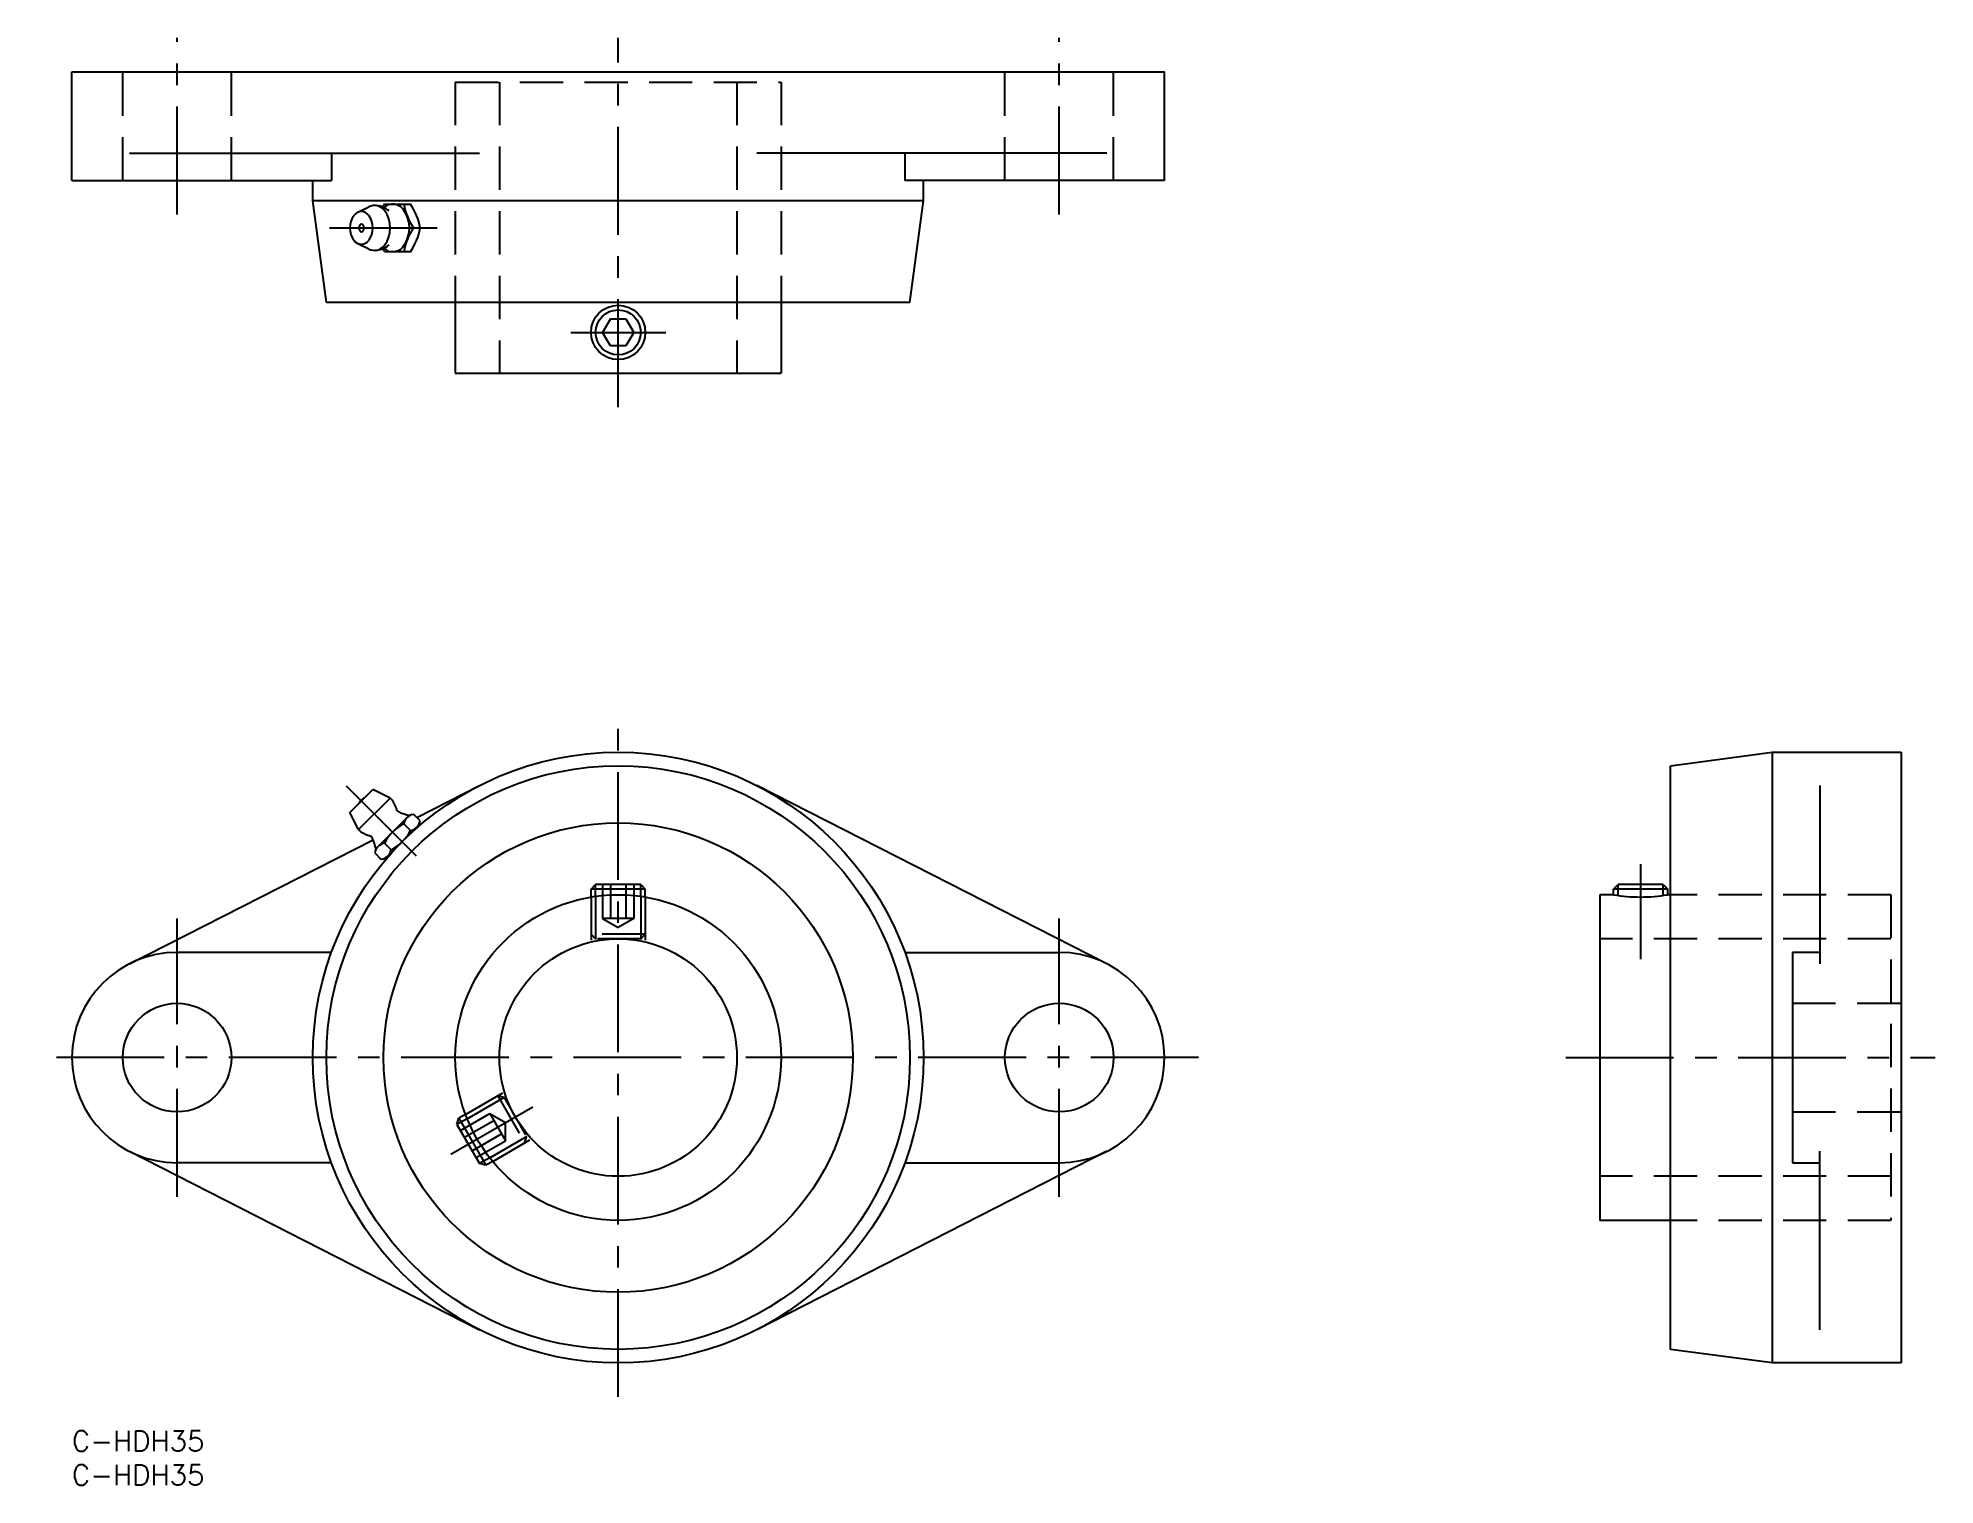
# Model space of a CAD drawing. Extents: x -5 to 275, y -8 to 205.
import ezdxf

# ---------------------------------------------------------------- set-up
doc = ezdxf.new("R2010")
doc.units = 0
doc.header["$LTSCALE"] = 0.5
doc.linetypes.add('CENTER', pattern=[50.8, 31.75, -6.35, 6.35, -6.35])
doc.linetypes.add('DASHED', pattern=[19.05, 12.7, -6.35])
for name, color, linetype in [('MSM_CENTER', 1, 'CENTER'), ('MSM_CONTINUOUS', 7, 'CONTINUOUS'), ('MSM_DASHED', 4, 'DASHED'), ('MSM_NARROW', 5, 'CONTINUOUS'), ('MSM_PART_NUMBER', 7, 'CONTINUOUS')]:
    doc.layers.add(name, color=color, linetype=linetype)
doc.styles.get("Standard").update_dxf_attribs({"font": 'txt.shx', "height": 3, "bigfont": 'bigfont.shx'})

# ---------------------------------------------------------------- blocks, each defined once
blk = doc.blocks.new('*U27')
at = {"layer": 'MSM_PART_NUMBER'}
blk.add_text('C-HDH35', height=3, dxfattribs=at).set_placement((0, -3))
blk = doc.blocks.new('*U28')
at = {"layer": 'MSM_PART_NUMBER'}
blk.add_text('C-HDH35', height=3, dxfattribs=at).set_placement((0, -8))

msp = doc.modelspace()

# ---------------------------------------------------------------- linework, layer by layer
at = {"layer": 'MSM_CENTER'}
for p, q in [((15.5, 179.27), (15.5, 205.27)), ((80.5, 150.87), (80.5, 205.27)), ((145.5, 179.27), (145.5, 205.27)), ((37.97, 177.27), (54.13, 177.27)), ((73.5, 161.87), (87.5, 161.87)), ((80.5, 5), (80.5, 105)), ((50.8, 84.7), (40.48, 95.02)), ((231.15, 83.5), (231.15, 69.5)), ((15.5, 34.5), (15.5, 75.5)), ((145.5, 34.5), (145.5, 75.5)), ((166, 55), (-5, 55)), ((220.15, 55), (274.55, 55)), ((55.82, 40.75), (67.94, 47.75))]:
    msp.add_line(p, q, dxfattribs=at)
at = {"layer": 'MSM_CONTINUOUS'}
for p, q in [((0, 200.27), (161, 200.27)), ((0, 184.27), (0, 200.27)), ((161, 184.27), (161, 200.27)), ((8.47, 188.27), (60.08, 188.27)), ((38.25, 188.27), (38.25, 184.27)), ((152.53, 188.27), (100.92, 188.27)), ((122.75, 188.27), (122.75, 184.27)), ((0, 184.27), (38.25, 184.27)), ((35.5, 181.27), (35.5, 184.27)), ((161, 184.27), (122.75, 184.27)), ((125.5, 181.27), (125.5, 184.27)), ((37.5, 166.27), (35.5, 181.27)), ((125.5, 181.27), (35.5, 181.27)), ((42.06, 179.52), (43.74, 180.37)), ((46.06, 180.77), (45.79, 180.34)), ((46.06, 180.77), (49.89, 180.77)), ((123.5, 166.27), (125.5, 181.27)), ((50.34, 177.27), (51.32, 177.27)), ((42.06, 175.01), (43.74, 174.17)), ((46.06, 173.77), (45.79, 174.2)), ((46.06, 173.77), (49.89, 173.77)), ((123.5, 166.27), (37.5, 166.27)), ((56.5, 166.27), (56.5, 155.87)), ((104.5, 166.27), (104.5, 155.87)), ((79.35, 163.87), (78.19, 161.87)), ((79.35, 163.87), (81.65, 163.87)), ((81.65, 163.87), (82.81, 161.87)), ((79.35, 159.87), (78.19, 161.87)), ((81.65, 159.87), (79.35, 159.87)), ((82.81, 161.87), (81.65, 159.87)), ((56.5, 155.87), (104.5, 155.87)), ((235.55, 98), (250.55, 100)), ((235.55, 12), (235.55, 98)), ((250.55, 100), (269.55, 100)), ((250.55, 100), (250.55, 10)), ((269.55, 100), (269.55, 10)), ((50.83, 90.39), (60.08, 95.1)), ((152.53, 68.81), (100.92, 95.1)), ((257.55, 95.1), (257.55, 68.81)), ((40.97, 91.13), (44.37, 94.53)), ((42.25, 88.59), (46.91, 93.25)), ((46.91, 93.25), (44.37, 94.53)), ((42.25, 88.59), (40.97, 91.13)), ((44.79, 85.76), (49.74, 90.71)), ((49.74, 90.71), (50.34, 90.87)), ((51.32, 89.9), (50.34, 90.87)), ((51.15, 89.29), (51.32, 89.9)), ((8.47, 68.81), (44.39, 87.11)), ((46.21, 84.34), (51.15, 89.29)), ((48.92, 89.44), (49.89, 88.47)), ((51.01, 89.15), (51.1, 89.07)), ((44.79, 85.76), (44.63, 85.15)), ((44.63, 85.15), (45.6, 84.18)), ((46.21, 84.34), (45.6, 84.18)), ((47.03, 85.61), (46.06, 86.58)), ((46.35, 84.49), (46.43, 84.4)), ((76.5, 79.82), (77.18, 80.5)), ((84.5, 79.82), (76.5, 79.82)), ((76.5, 78.66), (76.5, 79.82)), ((83.82, 80.5), (77.18, 80.5)), ((83.82, 80.5), (84.5, 79.82)), ((84.5, 78.66), (84.5, 79.82)), ((225.15, 79), (225.15, 31)), ((227.15, 79), (225.15, 79)), ((227.15, 79.82), (227.83, 80.5)), ((235.15, 79.82), (227.15, 79.82)), ((227.15, 79), (227.15, 79.82)), ((234.47, 80.5), (227.83, 80.5)), ((234.47, 80.5), (235.15, 79.82)), ((235.15, 79), (235.15, 79.82)), ((235.55, 79), (235.15, 79)), ((38.25, 70.5), (15.5, 70.5)), ((122.75, 70.5), (145.5, 70.5)), ((257.55, 70.5), (253.55, 70.5)), ((253.55, 70.5), (253.55, 39.5)), ((56.75, 45.13), (57, 46.05)), ((56.75, 45.13), (60.08, 39.37)), ((58.01, 46.63), (57, 46.05)), ((57, 46.05), (61, 39.12)), ((8.47, 41.19), (60.08, 14.9)), ((38.25, 39.5), (15.5, 39.5)), ((61, 39.12), (60.08, 39.37)), ((62.01, 39.7), (61, 39.12)), ((152.53, 41.19), (100.92, 14.9)), ((122.75, 39.5), (145.5, 39.5)), ((253.55, 39.5), (257.55, 39.5)), ((257.55, 14.9), (257.55, 41.19)), ((235.55, 31), (225.15, 31)), ((250.55, 10), (235.55, 12)), ((269.55, 10), (250.55, 10))]:
    msp.add_line(p, q, dxfattribs=at)
for centre, radius in [((80.5, 161.87), 4), ((80.5, 55), 45), ((80.5, 55), 43), ((80.5, 55), 34.58), ((80.5, 55), 24), ((80.5, 55), 17.5), ((15.5, 55), 8), ((145.5, 55), 8)]:
    msp.add_circle(centre, radius, dxfattribs=at)
for centre, radius, start, end in [((44.08, 177.27), 3.11, 143.4187, 216.5813), ((42.67, 178.32), 1.35, 36.5813, 143.4187), ((44.58, 178.71), 1.86, 36.521, 116.7092), ((41.25, 177.27), 3.11, 323.4187, 36.5813), ((44.58, 177.27), 3.3, 49.2525, 90), ((47.27, 178.77), 1.99, 35.4758, 131.3846), ((42.63, 177.27), 4.28, 323.479, 36.521), ((45.15, 177.27), 4.59, 324.5242, 35.4758), ((57.09, 182.06), 8.27, 188.9993, 215.416), ((42.48, 175.7), 8.98, 10.0526, 34.3628), ((42.99, 177.27), 0.715, 142.797, 217.203), ((42.67, 177.51), 0.31, 37.203, 142.797), ((42.67, 177.02), 0.31, 217.203, 322.797), ((42.35, 177.27), 0.715, 322.797, 37.203), ((57.09, 172.47), 8.27, 144.584, 171.0007), ((42.53, 178.81), 8.93, 325.5657, 350.019), ((42.67, 176.22), 1.35, 216.5813, 323.4187), ((44.58, 175.82), 1.86, 243.2908, 323.479), ((44.58, 177.27), 3.3, 270, 310.7475), ((47.27, 175.76), 1.99, 228.6154, 324.5242), ((43.72, 91.78), 1.59, 114.5554, 155.4455), ((44.58, 90.92), 3.3, 14.0328, 45.0005), ((48.56, 91.91), 0.8, 194.0328, 244.7841), ((50.77, 96.62), 6, 244.7841, 260.1044), ((50.67, 89.11), 1.79, 109.3847, 169.3847), ((49.56, 90.23), 1.79, 280.6162, 340.6162), ((44.58, 90.92), 3.3, 225.0005, 255.9681), ((43.58, 86.94), 0.8, 25.2168, 75.9681), ((38.88, 84.73), 6, 9.8965, 25.2168), ((51.99, 83.51), 6.69, 117.4125, 152.5884), ((43.95, 91.55), 6.69, 297.4125, 332.5884), ((46.39, 84.83), 1.79, 100.6162, 160.6162), ((45.27, 85.94), 1.79, 289.3847, 349.3847), ((231.15, 102.66), 24, 260.4059, 279.5941), ((15.5, 55), 15.5, 90, 270), ((145.5, 55), 15.5, 270, 90)]:
    msp.add_arc(centre, radius, start, end, dxfattribs=at)
at = {"layer": 'MSM_DASHED'}
for p, q in [((7.5, 184.27), (7.5, 200.27)), ((23.5, 184.27), (23.5, 200.27)), ((56.5, 198.77), (104.5, 198.77)), ((56.5, 198.77), (56.5, 166.27)), ((63, 198.77), (63, 155.87)), ((98, 198.77), (98, 155.87)), ((104.5, 198.77), (104.5, 166.27)), ((137.5, 184.27), (137.5, 200.27)), ((153.5, 184.27), (153.5, 200.27)), ((76.5, 78.66), (76.5, 72.04)), ((77.18, 78.77), (77.18, 72.18)), ((78.19, 80.5), (78.19, 75.5)), ((79.35, 80.5), (79.35, 75.5)), ((81.65, 80.5), (81.65, 75.5)), ((82.81, 80.5), (82.81, 75.5)), ((83.82, 78.77), (83.82, 72.18)), ((84.5, 78.66), (84.5, 72.04)), ((268.05, 79), (235.55, 79)), ((268.05, 79), (268.05, 31)), ((82.81, 75.5), (78.19, 75.5)), ((78.19, 75.5), (80.5, 74.17)), ((82.81, 75.5), (80.5, 74.17)), ((84.5, 73.18), (76.5, 73.18)), ((76.5, 73.18), (77.18, 72.5)), ((83.82, 72.5), (84.5, 73.18)), ((83.82, 72.5), (77.18, 72.5)), ((268.05, 72.5), (225.15, 72.5)), ((253.55, 63), (269.55, 63)), ((58.01, 46.63), (63.75, 49.95)), ((58.25, 45.99), (63.96, 49.29)), ((63.68, 49.13), (62.76, 49.38)), ((62.76, 49.38), (66.76, 42.45)), ((63.68, 49.13), (67.01, 43.37)), ((57.26, 44.25), (61.59, 46.75)), ((57.84, 43.25), (62.17, 45.75)), ((61.59, 46.75), (63.9, 42.75)), ((61.59, 46.75), (63.9, 45.42)), ((63.9, 42.75), (63.9, 45.42)), ((253.55, 47), (269.55, 47)), ((58.99, 41.25), (63.32, 43.75)), ((59.57, 40.25), (63.9, 42.75)), ((61.58, 40.24), (67.28, 43.53)), ((62.01, 39.7), (67.75, 43.02)), ((66.76, 42.45), (67.01, 43.37)), ((268.05, 37.5), (225.15, 37.5)), ((268.05, 31), (235.55, 31))]:
    msp.add_line(p, q, dxfattribs=at)
at = {"layer": 'MSM_NARROW'}
for p, q in [((77.18, 78.77), (77.18, 80.5)), ((83.82, 78.77), (83.82, 80.5)), ((227.83, 78.9), (227.83, 80.5)), ((234.47, 78.9), (234.47, 80.5)), ((58.25, 45.99), (56.75, 45.13)), ((61.58, 40.24), (60.08, 39.37))]:
    msp.add_line(p, q, dxfattribs=at)
msp.add_circle((80.5, 161.87), 3.32, dxfattribs=at)

# ---------------------------------------------------------------- block references
at = {"layer": 'MSM_CONTINUOUS'}
for name in ['*U27', '*U28']:
    msp.add_blockref(name, (0, 0), dxfattribs=at)

doc.saveas('drawing.dxf')
